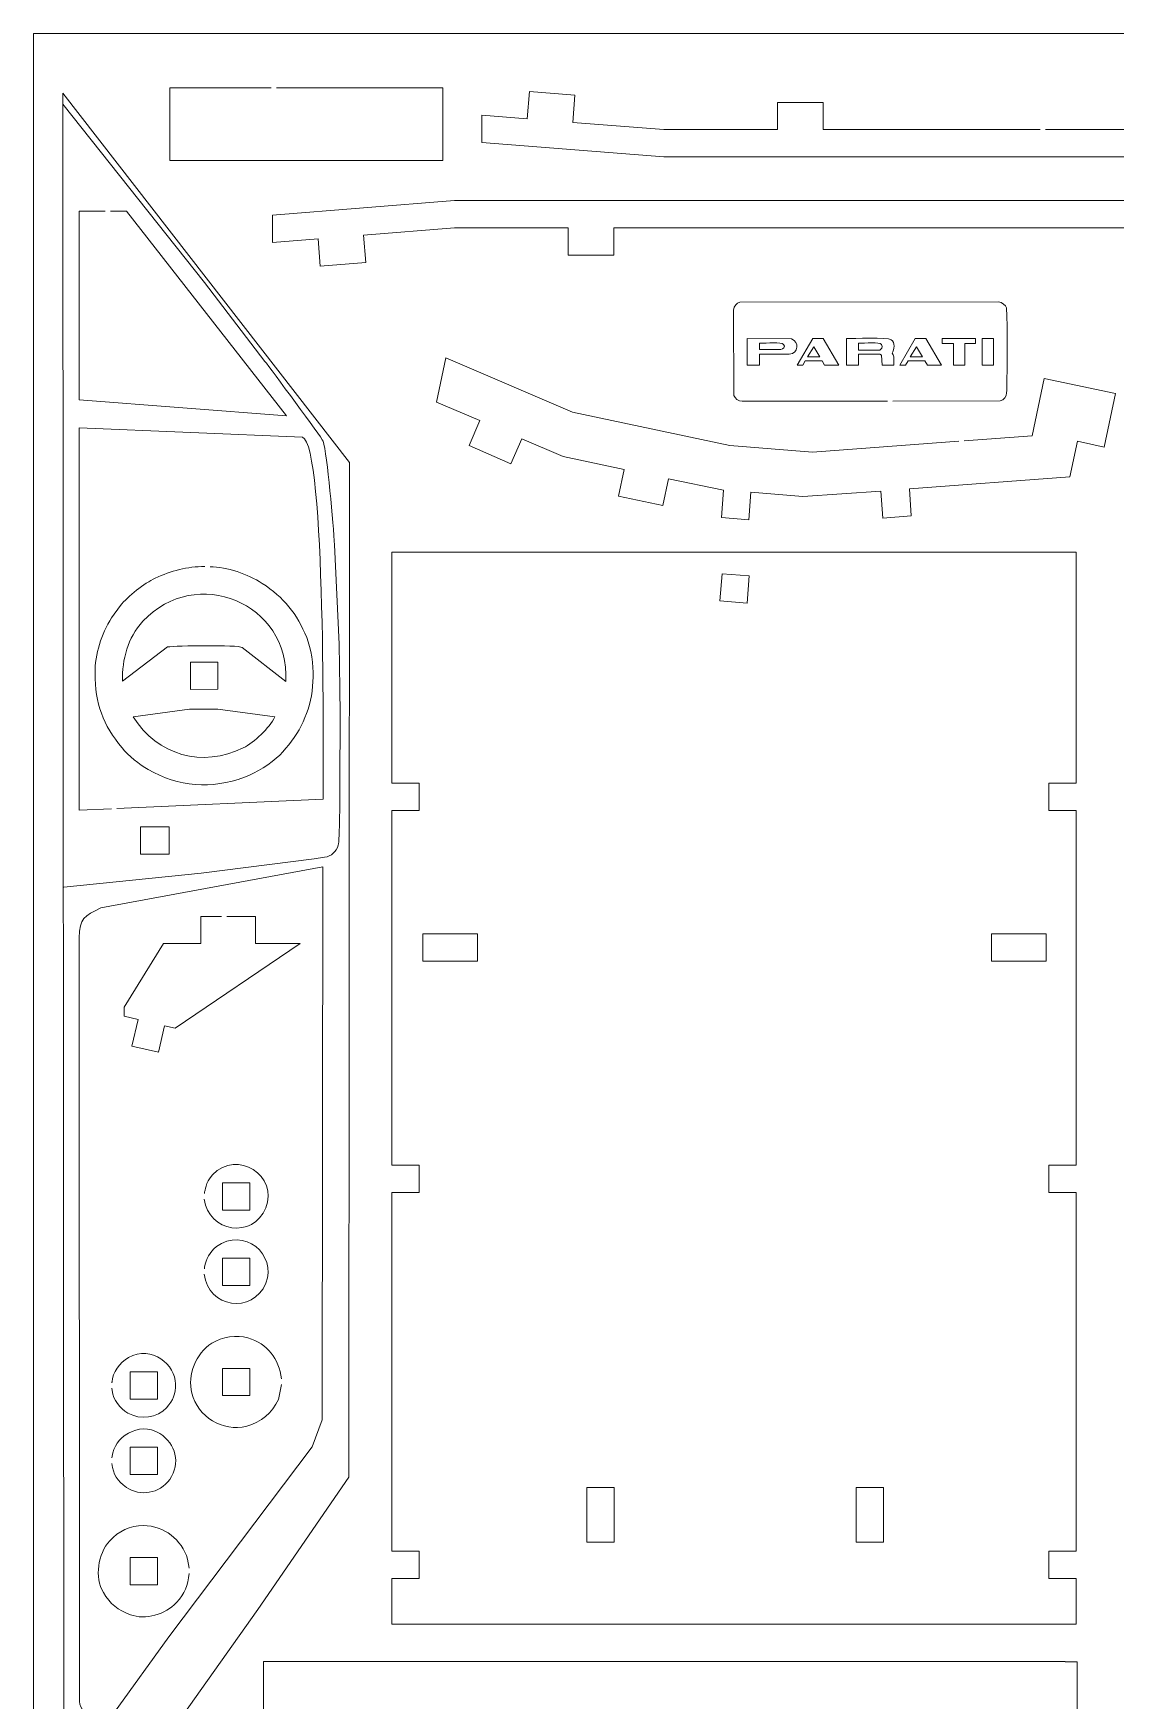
# Model space of a CAD drawing. Header units: centimetres. Extents: x -90 to 56, y -28 to 1.
# Drawn here: x -89.52 to -77.63, y -16.9 to 1.44 of the extents above; entities that cross this region are included whole.
import ezdxf

# ---------------------------------------------------------------- set-up
doc = ezdxf.new("R2010")
doc.units = ezdxf.units.CM
doc.header["$MEASUREMENT"] = 0
doc.layers.add('Camada 1', color=7, linetype='Continuous')

msp = doc.modelspace()

# ---------------------------------------------------------------- linework, layer by layer
at = {"layer": 'Camada 1', "color": 1, "lineweight": 0}
msp.add_lwpolyline([(-89.52102, -28.26382), (-68.52102, -28.26382), (-68.52102, 1.43618), (-89.52102, 1.43618), (-89.52102, -28.26382)], close=True, dxfattribs=at)
at = {"layer": 'Camada 1', "color": 3, "lineweight": 9}
for points, knots in [([(-89.18792, -17.54419), (-89.18792, -17.54419), (-89.1873, -18.90704), (-89.1873, -18.90704), (-89.1873, -18.90704), (-89.1873, -18.90704), (-87.05481, -15.89804), (-87.05481, -15.89804), (-87.05481, -15.89804), (-87.05481, -15.89804), (-86.05475, -14.44207), (-86.05475, -14.44207), (-86.05475, -14.44207), (-86.05475, -14.44207), (-86.04593, -3.2826), (-86.04593, -3.2826), (-86.04593, -3.2826), (-86.04593, -3.2826), (-89.19611, 0.7794), (-89.19611, 0.7794), (-89.19611, 0.7794), (-89.19611, 0.7794), (-89.18795, -17.48536), (-89.18795, -17.48536)], [0, 0, 0, 0, 0.14285714, 0.14285714, 0.14285714, 0.14285714, 0.28571429, 0.28571429, 0.28571429, 0.28571429, 0.42857143, 0.42857143, 0.42857143, 0.42857143, 0.57142857, 0.57142857, 0.57142857, 0.57142857, 0.71428571, 0.71428571, 0.71428571, 0.71428571, 1, 1, 1, 1]), ([(-86.84726, 0.8362), (-86.84726, 0.8362), (-85.02093, 0.8362), (-85.02093, 0.8362), (-85.02093, 0.8362), (-85.02093, 0.8362), (-85.02093, 0.03617), (-85.02093, 0.03617), (-85.02093, 0.03617), (-85.02093, 0.03617), (-88.0211, 0.03617), (-88.0211, 0.03617), (-88.0211, 0.03617), (-88.0211, 0.03617), (-88.0211, 0.8362), (-88.0211, 0.8362), (-88.0211, 0.8362), (-88.0211, 0.8362), (-86.90609, 0.8362), (-86.90609, 0.8362)], [0, 0, 0, 0, 0.16666667, 0.16666667, 0.16666667, 0.16666667, 0.33333333, 0.33333333, 0.33333333, 0.33333333, 0.5, 0.5, 0.5, 0.5, 0.66666667, 0.66666667, 0.66666667, 0.66666667, 1, 1, 1, 1]), ([(-78.4561, 0.37736), (-78.4561, 0.37736), (-80.84184, 0.37736), (-80.84184, 0.37736), (-80.84184, 0.37736), (-80.84184, 0.37736), (-80.84184, 0.67737), (-80.84184, 0.67737), (-80.84184, 0.67737), (-80.84184, 0.67737), (-81.34188, 0.67737), (-81.34188, 0.67737), (-81.34188, 0.67737), (-81.34188, 0.67737), (-81.34188, 0.37736), (-81.34188, 0.37736), (-81.34188, 0.37736), (-81.34188, 0.37736), (-82.59195, 0.37736), (-82.59195, 0.37736), (-82.59195, 0.37736), (-82.59195, 0.37736), (-83.59201, 0.45677), (-83.59201, 0.45677), (-83.59201, 0.45677), (-83.59201, 0.45677), (-83.56848, 0.75679), (-83.56848, 0.75679), (-83.56848, 0.75679), (-83.56848, 0.75679), (-84.0685, 0.79503), (-84.0685, 0.79503), (-84.0685, 0.79503), (-84.0685, 0.79503), (-84.09203, 0.49501), (-84.09203, 0.49501), (-84.09203, 0.49501), (-84.09203, 0.49501), (-84.59207, 0.53619), (-84.59207, 0.53619), (-84.59207, 0.53619), (-84.59207, 0.53619), (-84.59207, 0.23617), (-84.59207, 0.23617), (-84.59207, 0.23617), (-84.59207, 0.23617), (-82.59195, 0.07734), (-82.59195, 0.07734), (-82.59195, 0.07734), (-82.59195, 0.07734), (-70.85009, 0.07734), (-70.85009, 0.07734), (-70.85009, 0.07734), (-70.85009, 0.07734), (-68.84997, 0.2097), (-68.84997, 0.2097), (-68.84997, 0.2097), (-68.84997, 0.2097), (-68.84997, 0.50972), (-68.84997, 0.50972), (-68.84997, 0.50972), (-68.84997, 0.50972), (-69.48236, 0.46854), (-69.48236, 0.46854), (-69.48236, 0.46854), (-69.48236, 0.46854), (-69.50295, 0.76856), (-69.50295, 0.76856), (-69.50295, 0.76856), (-69.50295, 0.76856), (-70.00004, 0.73326), (-70.00004, 0.73326), (-70.00004, 0.73326), (-70.00004, 0.73326), (-69.98239, 0.43324), (-69.98239, 0.43324), (-69.98239, 0.43324), (-69.98239, 0.43324), (-70.85009, 0.37736), (-70.85009, 0.37736), (-70.85009, 0.37736), (-70.85009, 0.37736), (-72.09134, 0.37736), (-72.09134, 0.37736), (-72.09134, 0.37736), (-72.09134, 0.37736), (-72.09134, 0.67737), (-72.09134, 0.67737), (-72.09134, 0.67737), (-72.09134, 0.67737), (-72.59137, 0.67737), (-72.59137, 0.67737), (-72.59137, 0.67737), (-72.59137, 0.67737), (-72.59137, 0.37736), (-72.59137, 0.37736), (-72.59137, 0.37736), (-72.59137, 0.37736), (-78.39727, 0.37736), (-78.39727, 0.37736)], [0, 0, 0, 0, 0.03846154, 0.03846154, 0.03846154, 0.03846154, 0.07692308, 0.07692308, 0.07692308, 0.07692308, 0.11538462, 0.11538462, 0.11538462, 0.11538462, 0.15384615, 0.15384615, 0.15384615, 0.15384615, 0.19230769, 0.19230769, 0.19230769, 0.19230769, 0.23076923, 0.23076923, 0.23076923, 0.23076923, 0.26923077, 0.26923077, 0.26923077, 0.26923077, 0.30769231, 0.30769231, 0.30769231, 0.30769231, 0.34615385, 0.34615385, 0.34615385, 0.34615385, 0.38461538, 0.38461538, 0.38461538, 0.38461538, 0.42307692, 0.42307692, 0.42307692, 0.42307692, 0.46153846, 0.46153846, 0.46153846, 0.46153846, 0.5, 0.5, 0.5, 0.5, 0.53846154, 0.53846154, 0.53846154, 0.53846154, 0.57692308, 0.57692308, 0.57692308, 0.57692308, 0.61538462, 0.61538462, 0.61538462, 0.61538462, 0.65384615, 0.65384615, 0.65384615, 0.65384615, 0.69230769, 0.69230769, 0.69230769, 0.69230769, 0.73076923, 0.73076923, 0.73076923, 0.73076923, 0.76923077, 0.76923077, 0.76923077, 0.76923077, 0.80769231, 0.80769231, 0.80769231, 0.80769231, 0.84615385, 0.84615385, 0.84615385, 0.84615385, 0.88461538, 0.88461538, 0.88461538, 0.88461538, 0.92307692, 0.92307692, 0.92307692, 0.92307692, 1, 1, 1, 1]), ([(-88.67474, -0.51773), (-88.67474, -0.51773), (-88.49607, -0.51773), (-88.49607, -0.51773), (-88.49607, -0.51773), (-88.49607, -0.51773), (-86.7401, -2.77081), (-86.7401, -2.77081), (-86.7401, -2.77081), (-86.7401, -2.77081), (-89.01669, -2.59431), (-89.01669, -2.59431), (-89.01669, -2.59431), (-89.01669, -2.59431), (-89.01669, -0.51773), (-89.01669, -0.51773), (-89.01669, -0.51773), (-89.01669, -0.51773), (-88.73357, -0.51773), (-88.73357, -0.51773)], [0, 0, 0, 0, 0.16666667, 0.16666667, 0.16666667, 0.16666667, 0.33333333, 0.33333333, 0.33333333, 0.33333333, 0.5, 0.5, 0.5, 0.5, 0.66666667, 0.66666667, 0.66666667, 0.66666667, 1, 1, 1, 1]), ([(-76.71672, -0.70352), (-76.71672, -0.70352), (-83.14184, -0.70352), (-83.14184, -0.70352), (-83.14184, -0.70352), (-83.14184, -0.70352), (-83.14184, -1.00354), (-83.14184, -1.00354), (-83.14184, -1.00354), (-83.14184, -1.00354), (-83.64187, -1.00354), (-83.64187, -1.00354), (-83.64187, -1.00354), (-83.64187, -1.00354), (-83.64187, -0.70352), (-83.64187, -0.70352), (-83.64187, -0.70352), (-83.64187, -0.70352), (-84.89194, -0.70352), (-84.89194, -0.70352), (-84.89194, -0.70352), (-84.89194, -0.70352), (-85.892, -0.78294), (-85.892, -0.78294), (-85.892, -0.78294), (-85.892, -0.78294), (-85.86847, -1.08295), (-85.86847, -1.08295), (-85.86847, -1.08295), (-85.86847, -1.08295), (-86.3685, -1.12413), (-86.3685, -1.12413), (-86.3685, -1.12413), (-86.3685, -1.12413), (-86.39203, -0.82411), (-86.39203, -0.82411), (-86.39203, -0.82411), (-86.39203, -0.82411), (-86.89206, -0.86235), (-86.89206, -0.86235), (-86.89206, -0.86235), (-86.89206, -0.86235), (-86.89206, -0.56233), (-86.89206, -0.56233), (-86.89206, -0.56233), (-86.89206, -0.56233), (-84.89194, -0.4035), (-84.89194, -0.4035), (-84.89194, -0.4035), (-84.89194, -0.4035), (-73.15008, -0.4035), (-73.15008, -0.4035), (-73.15008, -0.4035), (-73.15008, -0.4035), (-71.14997, -0.5388), (-71.14997, -0.5388), (-71.14997, -0.5388), (-71.14997, -0.5388), (-71.14997, -0.83882), (-71.14997, -0.83882), (-71.14997, -0.83882), (-71.14997, -0.83882), (-71.78236, -0.7947), (-71.78236, -0.7947), (-71.78236, -0.7947), (-71.78236, -0.7947), (-71.80295, -1.09472), (-71.80295, -1.09472), (-71.80295, -1.09472), (-71.80295, -1.09472), (-72.30004, -1.06236), (-72.30004, -1.06236), (-72.30004, -1.06236), (-72.30004, -1.06236), (-72.28239, -0.76234), (-72.28239, -0.76234), (-72.28239, -0.76234), (-72.28239, -0.76234), (-73.15008, -0.70352), (-73.15008, -0.70352), (-73.15008, -0.70352), (-73.15008, -0.70352), (-74.39133, -0.70352), (-74.39133, -0.70352), (-74.39133, -0.70352), (-74.39133, -0.70352), (-74.39133, -1.00354), (-74.39133, -1.00354), (-74.39133, -1.00354), (-74.39133, -1.00354), (-74.89136, -1.00354), (-74.89136, -1.00354), (-74.89136, -1.00354), (-74.89136, -1.00354), (-74.89136, -0.70352), (-74.89136, -0.70352), (-74.89136, -0.70352), (-74.89136, -0.70352), (-76.65789, -0.70352), (-76.65789, -0.70352)], [0, 0, 0, 0, 0.03846154, 0.03846154, 0.03846154, 0.03846154, 0.07692308, 0.07692308, 0.07692308, 0.07692308, 0.11538462, 0.11538462, 0.11538462, 0.11538462, 0.15384615, 0.15384615, 0.15384615, 0.15384615, 0.19230769, 0.19230769, 0.19230769, 0.19230769, 0.23076923, 0.23076923, 0.23076923, 0.23076923, 0.26923077, 0.26923077, 0.26923077, 0.26923077, 0.30769231, 0.30769231, 0.30769231, 0.30769231, 0.34615385, 0.34615385, 0.34615385, 0.34615385, 0.38461538, 0.38461538, 0.38461538, 0.38461538, 0.42307692, 0.42307692, 0.42307692, 0.42307692, 0.46153846, 0.46153846, 0.46153846, 0.46153846, 0.5, 0.5, 0.5, 0.5, 0.53846154, 0.53846154, 0.53846154, 0.53846154, 0.57692308, 0.57692308, 0.57692308, 0.57692308, 0.61538462, 0.61538462, 0.61538462, 0.61538462, 0.65384615, 0.65384615, 0.65384615, 0.65384615, 0.69230769, 0.69230769, 0.69230769, 0.69230769, 0.73076923, 0.73076923, 0.73076923, 0.73076923, 0.76923077, 0.76923077, 0.76923077, 0.76923077, 0.80769231, 0.80769231, 0.80769231, 0.80769231, 0.84615385, 0.84615385, 0.84615385, 0.84615385, 0.88461538, 0.88461538, 0.88461538, 0.88461538, 0.92307692, 0.92307692, 0.92307692, 0.92307692, 1, 1, 1, 1]), ([(-80.07313, -2.60771), (-80.07313, -2.60771), (-78.8945, -2.60649), (-78.8945, -2.60649), (-78.8945, -2.60649), (-78.84738, -2.59792), (-78.82921, -2.55766), (-78.82391, -2.51531), (-78.82391, -2.51531), (-78.81846, -2.43062), (-78.8126, -1.68277), (-78.82686, -1.5829), (-78.82686, -1.5829), (-78.83458, -1.55379), (-78.87022, -1.52114), (-78.91216, -1.51819), (-78.91216, -1.51819), (-78.91216, -1.51819), (-81.75644, -1.52113), (-81.75644, -1.52113), (-81.75644, -1.52113), (-81.78987, -1.52802), (-81.82137, -1.56175), (-81.82409, -1.60643), (-81.82409, -1.60643), (-81.82409, -1.60643), (-81.82114, -2.54472), (-81.82114, -2.54472), (-81.82114, -2.54472), (-81.81244, -2.58136), (-81.76994, -2.60696), (-81.72997, -2.60944), (-81.72997, -2.60944), (-81.72997, -2.60944), (-80.13195, -2.60777), (-80.13195, -2.60777)], [0, 0, 0, 0, 0.1, 0.1, 0.1, 0.1, 0.2, 0.2, 0.2, 0.2, 0.3, 0.3, 0.3, 0.3, 0.4, 0.4, 0.4, 0.4, 0.5, 0.5, 0.5, 0.5, 0.6, 0.6, 0.6, 0.6, 0.7, 0.7, 0.7, 0.7, 0.8, 0.8, 0.8, 0.8, 1, 1, 1, 1]), ([(-79.28863, -3.04468), (-79.28863, -3.04468), (-78.54445, -2.98962), (-78.54445, -2.98962), (-78.54445, -2.98962), (-78.54445, -2.98962), (-78.41052, -2.35953), (-78.41052, -2.35953), (-78.41052, -2.35953), (-78.41052, -2.35953), (-77.62796, -2.52587), (-77.62796, -2.52587), (-77.62796, -2.52587), (-77.62796, -2.52587), (-77.75271, -3.1128), (-77.75271, -3.1128), (-77.75271, -3.1128), (-77.75271, -3.1128), (-78.04618, -3.05042), (-78.04618, -3.05042), (-78.04618, -3.05042), (-78.04618, -3.05042), (-78.12935, -3.4417), (-78.12935, -3.4417), (-78.12935, -3.4417), (-78.12935, -3.4417), (-79.89215, -3.57219), (-79.89215, -3.57219), (-79.89215, -3.57219), (-79.89215, -3.57219), (-79.87153, -3.87127), (-79.87153, -3.87127), (-79.87153, -3.87127), (-79.87153, -3.87127), (-80.18621, -3.89458), (-80.18621, -3.89458), (-80.18621, -3.89458), (-80.18621, -3.89458), (-80.20745, -3.59839), (-80.20745, -3.59839), (-80.20745, -3.59839), (-80.20745, -3.59839), (-81.06195, -3.65732), (-81.06195, -3.65732), (-81.06195, -3.65732), (-81.06195, -3.65732), (-81.63539, -3.6106), (-81.63539, -3.6106), (-81.63539, -3.6106), (-81.63539, -3.6106), (-81.65749, -3.91264), (-81.65749, -3.91264), (-81.65749, -3.91264), (-81.65749, -3.91264), (-81.95603, -3.88827), (-81.95603, -3.88827), (-81.95603, -3.88827), (-81.95603, -3.88827), (-81.93454, -3.58913), (-81.93454, -3.58913), (-81.93454, -3.58913), (-81.93454, -3.58913), (-82.53934, -3.46358), (-82.53934, -3.46358), (-82.53934, -3.46358), (-82.53934, -3.46358), (-82.60171, -3.75704), (-82.60171, -3.75704), (-82.60171, -3.75704), (-82.60171, -3.75704), (-83.09081, -3.65308), (-83.09081, -3.65308), (-83.09081, -3.65308), (-83.09081, -3.65308), (-83.02844, -3.35962), (-83.02844, -3.35962), (-83.02844, -3.35962), (-83.02844, -3.35962), (-83.69879, -3.21713), (-83.69879, -3.21713), (-83.69879, -3.21713), (-83.69879, -3.21713), (-84.15333, -3.02128), (-84.15333, -3.02128), (-84.15333, -3.02128), (-84.15333, -3.02128), (-84.2749, -3.29615), (-84.2749, -3.29615), (-84.2749, -3.29615), (-84.2749, -3.29615), (-84.7317, -3.0968), (-84.7317, -3.0968), (-84.7317, -3.0968), (-84.7317, -3.0968), (-84.61301, -2.82133), (-84.61301, -2.82133), (-84.61301, -2.82133), (-84.61301, -2.82133), (-85.09056, -2.62059), (-85.09056, -2.62059), (-85.09056, -2.62059), (-85.09056, -2.62059), (-84.9866, -2.13149), (-84.9866, -2.13149), (-84.9866, -2.13149), (-84.9866, -2.13149), (-83.59483, -2.72803), (-83.59483, -2.72803), (-83.59483, -2.72803), (-83.59483, -2.72803), (-81.86571, -3.09557), (-81.86571, -3.09557), (-81.86571, -3.09557), (-81.86571, -3.09557), (-80.95799, -3.16822), (-80.95799, -3.16822), (-80.95799, -3.16822), (-80.95799, -3.16822), (-79.34973, -3.04921), (-79.34973, -3.04921)], [0, 0, 0, 0, 0.03225806, 0.03225806, 0.03225806, 0.03225806, 0.06451613, 0.06451613, 0.06451613, 0.06451613, 0.09677419, 0.09677419, 0.09677419, 0.09677419, 0.12903226, 0.12903226, 0.12903226, 0.12903226, 0.16129032, 0.16129032, 0.16129032, 0.16129032, 0.19354839, 0.19354839, 0.19354839, 0.19354839, 0.22580645, 0.22580645, 0.22580645, 0.22580645, 0.25806452, 0.25806452, 0.25806452, 0.25806452, 0.29032258, 0.29032258, 0.29032258, 0.29032258, 0.32258065, 0.32258065, 0.32258065, 0.32258065, 0.35483871, 0.35483871, 0.35483871, 0.35483871, 0.38709677, 0.38709677, 0.38709677, 0.38709677, 0.41935484, 0.41935484, 0.41935484, 0.41935484, 0.4516129, 0.4516129, 0.4516129, 0.4516129, 0.48387097, 0.48387097, 0.48387097, 0.48387097, 0.51612903, 0.51612903, 0.51612903, 0.51612903, 0.5483871, 0.5483871, 0.5483871, 0.5483871, 0.58064516, 0.58064516, 0.58064516, 0.58064516, 0.61290323, 0.61290323, 0.61290323, 0.61290323, 0.64516129, 0.64516129, 0.64516129, 0.64516129, 0.67741935, 0.67741935, 0.67741935, 0.67741935, 0.70967742, 0.70967742, 0.70967742, 0.70967742, 0.74193548, 0.74193548, 0.74193548, 0.74193548, 0.77419355, 0.77419355, 0.77419355, 0.77419355, 0.80645161, 0.80645161, 0.80645161, 0.80645161, 0.83870968, 0.83870968, 0.83870968, 0.83870968, 0.87096774, 0.87096774, 0.87096774, 0.87096774, 0.90322581, 0.90322581, 0.90322581, 0.90322581, 0.93548387, 0.93548387, 0.93548387, 0.93548387, 1, 1, 1, 1]), ([(-88.66155, -7.09038), (-88.66155, -7.09038), (-89.01669, -7.10635), (-89.01669, -7.10635), (-89.01669, -7.10635), (-89.01669, -7.10635), (-89.01669, -2.90022), (-89.01669, -2.90022), (-89.01669, -2.90022), (-89.01669, -2.90022), (-86.56361, -3.00317), (-86.56361, -3.00317), (-86.56361, -3.00317), (-86.30495, -3.09271), (-86.33508, -6.55165), (-86.33712, -6.98576), (-86.33712, -6.98576), (-86.33712, -6.98576), (-88.60272, -7.08773), (-88.60272, -7.08773)], [0, 0, 0, 0, 0.16666667, 0.16666667, 0.16666667, 0.16666667, 0.33333333, 0.33333333, 0.33333333, 0.33333333, 0.5, 0.5, 0.5, 0.5, 0.66666667, 0.66666667, 0.66666667, 0.66666667, 1, 1, 1, 1]), ([(-85.28152, -15.25676), (-85.28152, -15.25676), (-85.28152, -15.55678), (-85.28152, -15.55678), (-85.28152, -15.55678), (-85.28152, -15.55678), (-85.58153, -15.55678), (-85.58153, -15.55678), (-85.58153, -15.55678), (-85.58153, -15.55678), (-85.58153, -16.05975), (-85.58153, -16.05975), (-85.58153, -16.05975), (-85.58153, -16.05975), (-78.06052, -16.05681), (-78.06052, -16.05681), (-78.06052, -16.05681), (-78.06052, -16.05681), (-78.06052, -15.55678), (-78.06052, -15.55678), (-78.06052, -15.55678), (-78.06052, -15.55678), (-78.36054, -15.55678), (-78.36054, -15.55678), (-78.36054, -15.55678), (-78.36054, -15.55678), (-78.36054, -15.25676), (-78.36054, -15.25676), (-78.36054, -15.25676), (-78.36054, -15.25676), (-78.06052, -15.25676), (-78.06052, -15.25676), (-78.06052, -15.25676), (-78.06052, -15.25676), (-78.06052, -11.30948), (-78.06052, -11.30948), (-78.06052, -11.30948), (-78.06052, -11.30948), (-78.36054, -11.30948), (-78.36054, -11.30948), (-78.36054, -11.30948), (-78.36054, -11.30948), (-78.36054, -11.00946), (-78.36054, -11.00946), (-78.36054, -11.00946), (-78.36054, -11.00946), (-78.06052, -11.00946), (-78.06052, -11.00946), (-78.06052, -11.00946), (-78.06052, -11.00946), (-78.06052, -7.10923), (-78.06052, -7.10923), (-78.06052, -7.10923), (-78.06052, -7.10923), (-78.36054, -7.10923), (-78.36054, -7.10923), (-78.36054, -7.10923), (-78.36054, -7.10923), (-78.36054, -6.80922), (-78.36054, -6.80922), (-78.36054, -6.80922), (-78.36054, -6.80922), (-78.06052, -6.80922), (-78.06052, -6.80922), (-78.06052, -6.80922), (-78.06052, -6.80922), (-78.06052, -4.26789), (-78.06052, -4.26789), (-78.06052, -4.26789), (-78.06052, -4.26789), (-85.58153, -4.26789), (-85.58153, -4.26789), (-85.58153, -4.26789), (-85.58153, -4.26789), (-85.58153, -6.80922), (-85.58153, -6.80922), (-85.58153, -6.80922), (-85.58153, -6.80922), (-85.28152, -6.80922), (-85.28152, -6.80922), (-85.28152, -6.80922), (-85.28152, -6.80922), (-85.28152, -7.10923), (-85.28152, -7.10923), (-85.28152, -7.10923), (-85.28152, -7.10923), (-85.58153, -7.10923), (-85.58153, -7.10923), (-85.58153, -7.10923), (-85.58153, -7.10923), (-85.58153, -11.00946), (-85.58153, -11.00946), (-85.58153, -11.00946), (-85.58153, -11.00946), (-85.28152, -11.00946), (-85.28152, -11.00946), (-85.28152, -11.00946), (-85.28152, -11.00946), (-85.28152, -11.30948), (-85.28152, -11.30948), (-85.28152, -11.30948), (-85.28152, -11.30948), (-85.58153, -11.30948), (-85.58153, -11.30948), (-85.58153, -11.30948), (-85.58153, -11.30948), (-85.58153, -15.25676), (-85.58153, -15.25676), (-85.58153, -15.25676), (-85.58153, -15.25676), (-85.28152, -15.25676), (-85.28152, -15.25676)], [0, 0, 0, 0, 0.03448276, 0.03448276, 0.03448276, 0.03448276, 0.06896552, 0.06896552, 0.06896552, 0.06896552, 0.10344828, 0.10344828, 0.10344828, 0.10344828, 0.13793103, 0.13793103, 0.13793103, 0.13793103, 0.17241379, 0.17241379, 0.17241379, 0.17241379, 0.20689655, 0.20689655, 0.20689655, 0.20689655, 0.24137931, 0.24137931, 0.24137931, 0.24137931, 0.27586207, 0.27586207, 0.27586207, 0.27586207, 0.31034483, 0.31034483, 0.31034483, 0.31034483, 0.34482759, 0.34482759, 0.34482759, 0.34482759, 0.37931034, 0.37931034, 0.37931034, 0.37931034, 0.4137931, 0.4137931, 0.4137931, 0.4137931, 0.44827586, 0.44827586, 0.44827586, 0.44827586, 0.48275862, 0.48275862, 0.48275862, 0.48275862, 0.51724138, 0.51724138, 0.51724138, 0.51724138, 0.55172414, 0.55172414, 0.55172414, 0.55172414, 0.5862069, 0.5862069, 0.5862069, 0.5862069, 0.62068966, 0.62068966, 0.62068966, 0.62068966, 0.65517241, 0.65517241, 0.65517241, 0.65517241, 0.68965517, 0.68965517, 0.68965517, 0.68965517, 0.72413793, 0.72413793, 0.72413793, 0.72413793, 0.75862069, 0.75862069, 0.75862069, 0.75862069, 0.79310345, 0.79310345, 0.79310345, 0.79310345, 0.82758621, 0.82758621, 0.82758621, 0.82758621, 0.86206897, 0.86206897, 0.86206897, 0.86206897, 0.89655172, 0.89655172, 0.89655172, 0.89655172, 0.93103448, 0.93103448, 0.93103448, 0.93103448, 1, 1, 1, 1]), ([(-88.77844, -8.17994), (-88.77844, -8.17994), (-86.34007, -7.72992), (-86.34007, -7.72992), (-86.34007, -7.72992), (-86.34007, -7.72992), (-86.34596, -13.80968), (-86.34596, -13.80968), (-86.34596, -13.80968), (-86.34596, -13.80968), (-86.45773, -14.1097), (-86.45773, -14.1097), (-86.45773, -14.1097), (-86.45773, -14.1097), (-88.03134, -16.19806), (-88.03134, -16.19806), (-88.03134, -16.19806), (-88.03134, -16.19806), (-88.62844, -17.02752), (-88.62844, -17.02752), (-88.62844, -17.02752), (-88.74002, -17.13871), (-89.00412, -17.08023), (-89.01375, -16.90692), (-89.01375, -16.90692), (-89.01375, -16.90692), (-89.01669, -8.51232), (-89.01669, -8.51232), (-89.01669, -8.51232), (-89.01674, -8.28585), (-88.95814, -8.27508), (-88.77844, -8.17994)], [0, 0, 0, 0, 0.11111111, 0.11111111, 0.11111111, 0.11111111, 0.22222222, 0.22222222, 0.22222222, 0.22222222, 0.33333333, 0.33333333, 0.33333333, 0.33333333, 0.44444444, 0.44444444, 0.44444444, 0.44444444, 0.55555556, 0.55555556, 0.55555556, 0.55555556, 0.66666667, 0.66666667, 0.66666667, 0.66666667, 0.77777778, 0.77777778, 0.77777778, 0.77777778, 1, 1, 1, 1]), ([(-78.05018, -24.77279), (-78.05018, -24.77279), (-78.05018, -16.4723), (-78.05018, -16.4723), (-78.05018, -16.4723), (-78.05018, -16.4723), (-78.1796, -16.4723), (-78.1796, -16.4723), (-78.1796, -16.4723), (-78.1796, -16.4723), (-78.1796, -16.46936), (-78.1796, -16.46936), (-78.1796, -16.46936), (-78.1796, -16.46936), (-86.99186, -16.46936), (-86.99186, -16.46936), (-86.99186, -16.46936), (-86.99186, -16.46936), (-86.99186, -24.77279), (-86.99186, -24.77279), (-86.99186, -24.77279), (-86.99186, -24.77279), (-86.48891, -24.77279), (-86.48891, -24.77279), (-86.48891, -24.77279), (-86.48891, -24.77279), (-86.48891, -25.0728), (-86.48891, -25.0728), (-86.48891, -25.0728), (-86.48891, -25.0728), (-86.99186, -25.0728), (-86.99186, -25.0728), (-86.99186, -25.0728), (-86.99186, -25.0728), (-86.99186, -28.05827), (-86.99186, -28.05827), (-86.99186, -28.05827), (-86.99186, -28.05827), (-78.05018, -28.05827), (-78.05018, -28.05827), (-78.05018, -28.05827), (-78.05018, -28.05827), (-78.05018, -25.0728), (-78.05018, -25.0728), (-78.05018, -25.0728), (-78.05018, -25.0728), (-78.55315, -25.0728), (-78.55315, -25.0728), (-78.55315, -25.0728), (-78.55315, -25.0728), (-78.55315, -24.77279), (-78.55315, -24.77279), (-78.55315, -24.77279), (-78.55315, -24.77279), (-78.05018, -24.77279), (-78.05018, -24.77279)], [0, 0, 0, 0, 0.06666667, 0.06666667, 0.06666667, 0.06666667, 0.13333333, 0.13333333, 0.13333333, 0.13333333, 0.2, 0.2, 0.2, 0.2, 0.26666667, 0.26666667, 0.26666667, 0.26666667, 0.33333333, 0.33333333, 0.33333333, 0.33333333, 0.4, 0.4, 0.4, 0.4, 0.46666667, 0.46666667, 0.46666667, 0.46666667, 0.53333333, 0.53333333, 0.53333333, 0.53333333, 0.6, 0.6, 0.6, 0.6, 0.66666667, 0.66666667, 0.66666667, 0.66666667, 0.73333333, 0.73333333, 0.73333333, 0.73333333, 0.8, 0.8, 0.8, 0.8, 0.86666667, 0.86666667, 0.86666667, 0.86666667, 1, 1, 1, 1])]:
    msp.add_open_spline(points, degree=3, knots=knots, dxfattribs=at)
at = {"layer": 'Camada 1', "color": 1, "lineweight": 9}
for points, knots in [([(-89.19611, 0.65586), (-89.19611, 0.65586), (-87.64014, -1.30307), (-87.64014, -1.30307), (-87.64014, -1.30307), (-87.64014, -1.30307), (-86.97541, -2.17077), (-86.97541, -2.17077), (-86.97541, -2.17077), (-86.91934, -2.24613), (-86.34933, -3.0107), (-86.33712, -3.0473), (-86.33712, -3.0473), (-86.28941, -3.19021), (-86.22361, -3.98028), (-86.21064, -4.18854), (-86.21064, -4.18854), (-86.21064, -4.18854), (-86.16064, -5.27977), (-86.16064, -5.27977), (-86.16064, -5.27977), (-86.16064, -5.27977), (-86.15183, -5.7651), (-86.15183, -5.7651), (-86.15183, -5.7651), (-86.15183, -5.7651), (-86.14887, -6.05629), (-86.14887, -6.05629), (-86.14887, -6.05629), (-86.14887, -6.05629), (-86.15183, -6.82693), (-86.15183, -6.82693), (-86.15183, -6.82693), (-86.15183, -6.91603), (-86.15482, -7.44429), (-86.16947, -7.49167), (-86.16947, -7.49167), (-86.19146, -7.56286), (-86.24589, -7.61496), (-86.31949, -7.62403), (-86.31949, -7.62403), (-86.31949, -7.62403), (-86.4342, -7.64168), (-86.4342, -7.64168), (-86.4342, -7.64168), (-86.4342, -7.64168), (-87.67545, -7.79757), (-87.67545, -7.79757), (-87.67545, -7.79757), (-87.67545, -7.79757), (-89.1873, -7.95346), (-89.1873, -7.95346)], [0, 0, 0, 0, 0.07142857, 0.07142857, 0.07142857, 0.07142857, 0.14285714, 0.14285714, 0.14285714, 0.14285714, 0.21428571, 0.21428571, 0.21428571, 0.21428571, 0.28571429, 0.28571429, 0.28571429, 0.28571429, 0.35714286, 0.35714286, 0.35714286, 0.35714286, 0.42857143, 0.42857143, 0.42857143, 0.42857143, 0.5, 0.5, 0.5, 0.5, 0.57142857, 0.57142857, 0.57142857, 0.57142857, 0.64285714, 0.64285714, 0.64285714, 0.64285714, 0.71428571, 0.71428571, 0.71428571, 0.71428571, 0.78571429, 0.78571429, 0.78571429, 0.78571429, 0.85714286, 0.85714286, 0.85714286, 0.85714286, 1, 1, 1, 1]), ([(-81.53833, -2.21122), (-81.53833, -2.21122), (-81.67556, -2.21122), (-81.67556, -2.21122), (-81.67556, -2.21122), (-81.67556, -2.21122), (-81.67556, -1.9196), (-81.67556, -1.9196), (-81.67556, -1.9196), (-81.67556, -1.9196), (-81.18666, -1.92389), (-81.18666, -1.92389), (-81.18666, -1.92389), (-81.10101, -1.95544), (-81.11072, -2.08272), (-81.21239, -2.09114), (-81.21239, -2.09114), (-81.21239, -2.09114), (-81.53833, -2.09114), (-81.53833, -2.09114), (-81.53833, -2.09114), (-81.53833, -2.09114), (-81.53833, -2.21122), (-81.53833, -2.21122)], [0, 0, 0, 0, 0.14285714, 0.14285714, 0.14285714, 0.14285714, 0.28571429, 0.28571429, 0.28571429, 0.28571429, 0.42857143, 0.42857143, 0.42857143, 0.42857143, 0.57142857, 0.57142857, 0.57142857, 0.57142857, 0.71428571, 0.71428571, 0.71428571, 0.71428571, 1, 1, 1, 1]), ([(-81.30675, -2.03968), (-81.30675, -2.03968), (-81.53833, -2.03968), (-81.53833, -2.03968), (-81.53833, -2.03968), (-81.53833, -2.03968), (-81.53833, -1.97107), (-81.53833, -1.97107), (-81.53833, -1.97107), (-81.45283, -1.97107), (-81.30395, -1.95665), (-81.27672, -1.98393), (-81.27672, -1.98393), (-81.25267, -2.00799), (-81.276, -2.03968), (-81.30675, -2.03968)], [0, 0, 0, 0, 0.2, 0.2, 0.2, 0.2, 0.4, 0.4, 0.4, 0.4, 0.6, 0.6, 0.6, 0.6, 1, 1, 1, 1]), ([(-80.9551, -1.9196), (-80.9551, -1.9196), (-80.83929, -1.9196), (-80.83929, -1.9196), (-80.83929, -1.9196), (-80.83929, -1.9196), (-80.66775, -2.21122), (-80.66775, -2.21122), (-80.66775, -2.21122), (-80.66775, -2.21122), (-80.82644, -2.21122), (-80.82644, -2.21122), (-80.82644, -2.21122), (-80.82644, -2.21122), (-80.85217, -2.16404), (-80.85217, -2.16404), (-80.85217, -2.16404), (-80.85217, -2.16404), (-81.03656, -2.16404), (-81.03656, -2.16404), (-81.03656, -2.16404), (-81.03656, -2.16404), (-81.0623, -2.21122), (-81.0623, -2.21122), (-81.0623, -2.21122), (-81.0623, -2.21122), (-81.12663, -2.21122), (-81.12663, -2.21122), (-81.12663, -2.21122), (-81.12663, -2.21122), (-80.9551, -1.9196), (-80.9551, -1.9196)], [0, 0, 0, 0, 0.11111111, 0.11111111, 0.11111111, 0.11111111, 0.22222222, 0.22222222, 0.22222222, 0.22222222, 0.33333333, 0.33333333, 0.33333333, 0.33333333, 0.44444444, 0.44444444, 0.44444444, 0.44444444, 0.55555556, 0.55555556, 0.55555556, 0.55555556, 0.66666667, 0.66666667, 0.66666667, 0.66666667, 0.77777778, 0.77777778, 0.77777778, 0.77777778, 1, 1, 1, 1]), ([(-80.94221, -2.00965), (-80.94221, -2.00965), (-81.01083, -2.12116), (-81.01083, -2.12116), (-81.01083, -2.12116), (-81.01083, -2.12116), (-80.87789, -2.12116), (-80.87789, -2.12116), (-80.87789, -2.12116), (-80.87789, -2.12116), (-80.94221, -2.00965), (-80.94221, -2.00965)], [0, 0, 0, 0, 0.25, 0.25, 0.25, 0.25, 0.5, 0.5, 0.5, 0.5, 1, 1, 1, 1]), ([(-80.45334, -2.21122), (-80.45334, -2.21122), (-80.58199, -2.21122), (-80.58199, -2.21122), (-80.58199, -2.21122), (-80.58199, -2.21122), (-80.58199, -1.9196), (-80.58199, -1.9196), (-80.58199, -1.9196), (-80.51112, -1.9196), (-80.13203, -1.90679), (-80.09309, -1.93246), (-80.09309, -1.93246), (-80.04594, -1.96357), (-80.05915, -2.04035), (-80.08024, -2.08256), (-80.08024, -2.08256), (-80.05484, -2.13335), (-80.06308, -2.12366), (-80.06308, -2.21122), (-80.06308, -2.21122), (-80.06308, -2.21122), (-80.19173, -2.21122), (-80.19173, -2.21122), (-80.19173, -2.21122), (-80.19173, -2.21122), (-80.20031, -2.104), (-80.20031, -2.104), (-80.20031, -2.104), (-80.20031, -2.104), (-80.21748, -2.09114), (-80.21748, -2.09114), (-80.21748, -2.09114), (-80.21748, -2.09114), (-80.45334, -2.09114), (-80.45334, -2.09114), (-80.45334, -2.09114), (-80.45334, -2.09114), (-80.45334, -2.21122), (-80.45334, -2.21122)], [0, 0, 0, 0, 0.09090909, 0.09090909, 0.09090909, 0.09090909, 0.18181818, 0.18181818, 0.18181818, 0.18181818, 0.27272727, 0.27272727, 0.27272727, 0.27272727, 0.36363636, 0.36363636, 0.36363636, 0.36363636, 0.45454545, 0.45454545, 0.45454545, 0.45454545, 0.54545455, 0.54545455, 0.54545455, 0.54545455, 0.63636364, 0.63636364, 0.63636364, 0.63636364, 0.72727273, 0.72727273, 0.72727273, 0.72727273, 0.81818182, 0.81818182, 0.81818182, 0.81818182, 1, 1, 1, 1]), ([(-80.21748, -2.04826), (-80.21748, -2.04826), (-80.45334, -2.04826), (-80.45334, -2.04826), (-80.45334, -2.04826), (-80.45334, -2.04826), (-80.45334, -1.97107), (-80.45334, -1.97107), (-80.45334, -1.97107), (-80.37894, -1.97107), (-80.21958, -1.95721), (-80.20031, -1.98393), (-80.20031, -1.98393), (-80.17397, -2.02043), (-80.21197, -2.04275), (-80.21748, -2.04826)], [0, 0, 0, 0, 0.2, 0.2, 0.2, 0.2, 0.4, 0.4, 0.4, 0.4, 0.6, 0.6, 0.6, 0.6, 1, 1, 1, 1]), ([(-79.82721, -1.9196), (-79.82721, -1.9196), (-79.71142, -1.9196), (-79.71142, -1.9196), (-79.71142, -1.9196), (-79.71142, -1.9196), (-79.53988, -2.21122), (-79.53988, -2.21122), (-79.53988, -2.21122), (-79.53988, -2.21122), (-79.69428, -2.21122), (-79.69428, -2.21122), (-79.69428, -2.21122), (-79.69428, -2.21122), (-79.72428, -2.16404), (-79.72428, -2.16404), (-79.72428, -2.16404), (-79.72428, -2.16404), (-79.90441, -2.16404), (-79.90441, -2.16404), (-79.90441, -2.16404), (-79.90441, -2.16404), (-79.93443, -2.21122), (-79.93443, -2.21122), (-79.93443, -2.21122), (-79.93443, -2.21122), (-79.99875, -2.21122), (-79.99875, -2.21122), (-79.99875, -2.21122), (-79.99875, -2.21122), (-79.82721, -1.9196), (-79.82721, -1.9196)], [0, 0, 0, 0, 0.11111111, 0.11111111, 0.11111111, 0.11111111, 0.22222222, 0.22222222, 0.22222222, 0.22222222, 0.33333333, 0.33333333, 0.33333333, 0.33333333, 0.44444444, 0.44444444, 0.44444444, 0.44444444, 0.55555556, 0.55555556, 0.55555556, 0.55555556, 0.66666667, 0.66666667, 0.66666667, 0.66666667, 0.77777778, 0.77777778, 0.77777778, 0.77777778, 1, 1, 1, 1]), ([(-79.81435, -2.00965), (-79.81435, -2.00965), (-79.88296, -2.12116), (-79.88296, -2.12116), (-79.88296, -2.12116), (-79.88296, -2.12116), (-79.75001, -2.12116), (-79.75001, -2.12116), (-79.75001, -2.12116), (-79.75001, -2.12116), (-79.81435, -2.00965), (-79.81435, -2.00965)], [0, 0, 0, 0, 0.25, 0.25, 0.25, 0.25, 0.5, 0.5, 0.5, 0.5, 1, 1, 1, 1]), ([(-79.53132, -1.97535), (-79.53132, -1.97535), (-79.40693, -1.97535), (-79.40693, -1.97535), (-79.40693, -1.97535), (-79.40693, -1.97535), (-79.40693, -2.21122), (-79.40693, -2.21122), (-79.40693, -2.21122), (-79.40693, -2.21122), (-79.28256, -2.21122), (-79.28256, -2.21122), (-79.28256, -2.21122), (-79.28256, -2.21122), (-79.28256, -1.97535), (-79.28256, -1.97535), (-79.28256, -1.97535), (-79.28256, -1.97535), (-79.16678, -1.97535), (-79.16678, -1.97535), (-79.16678, -1.97535), (-79.16678, -1.97535), (-79.16678, -1.9196), (-79.16678, -1.9196), (-79.16678, -1.9196), (-79.16678, -1.9196), (-79.53132, -1.9196), (-79.53132, -1.9196), (-79.53132, -1.9196), (-79.53132, -1.9196), (-79.53132, -1.97535), (-79.53132, -1.97535)], [0, 0, 0, 0, 0.11111111, 0.11111111, 0.11111111, 0.11111111, 0.22222222, 0.22222222, 0.22222222, 0.22222222, 0.33333333, 0.33333333, 0.33333333, 0.33333333, 0.44444444, 0.44444444, 0.44444444, 0.44444444, 0.55555556, 0.55555556, 0.55555556, 0.55555556, 0.66666667, 0.66666667, 0.66666667, 0.66666667, 0.77777778, 0.77777778, 0.77777778, 0.77777778, 1, 1, 1, 1]), ([(-78.96951, -1.9196), (-78.96951, -1.9196), (-79.09389, -1.9196), (-79.09389, -1.9196), (-79.09389, -1.9196), (-79.09389, -1.9196), (-79.09389, -2.21122), (-79.09389, -2.21122), (-79.09389, -2.21122), (-79.09389, -2.21122), (-78.96951, -2.21122), (-78.96951, -2.21122), (-78.96951, -2.21122), (-78.96951, -2.21122), (-78.96951, -1.9196), (-78.96951, -1.9196)], [0, 0, 0, 0, 0.2, 0.2, 0.2, 0.2, 0.4, 0.4, 0.4, 0.4, 0.6, 0.6, 0.6, 0.6, 1, 1, 1, 1])]:
    msp.add_open_spline(points, degree=3, knots=knots, dxfattribs=at)
at = {"layer": 'Camada 1', "color": 2, "lineweight": 9}
for points, knots in [([(-87.57838, -4.42973), (-87.39231, -4.42973), (-87.16604, -4.5107), (-87.00775, -4.61209), (-87.00775, -4.61209), (-86.76896, -4.76505), (-86.6219, -4.9468), (-86.51654, -5.20919), (-86.51654, -5.20919), (-86.47215, -5.31973), (-86.43849, -5.51889), (-86.44595, -5.63862), (-86.44595, -5.63862), (-86.44595, -5.63862), (-86.45773, -5.79745), (-86.45773, -5.79745), (-86.45773, -5.79745), (-86.49394, -6.06781), (-86.62175, -6.30863), (-86.81362, -6.50043), (-86.81362, -6.50043), (-86.90812, -6.5949), (-87.07527, -6.69708), (-87.20189, -6.74457), (-87.20189, -6.74457), (-87.56171, -6.87951), (-87.92838, -6.84914), (-88.26077, -6.65926), (-88.26077, -6.65926), (-88.354, -6.606), (-88.47619, -6.50488), (-88.54607, -6.42102), (-88.54607, -6.42102), (-88.7564, -6.16864), (-88.84316, -5.93237), (-88.84316, -5.60333), (-88.84316, -5.60333), (-88.84316, -5.38801), (-88.77658, -5.17223), (-88.66079, -4.99153), (-88.66079, -4.99153), (-88.66079, -4.99153), (-88.56373, -4.85622), (-88.56373, -4.85622), (-88.56373, -4.85622), (-88.48509, -4.75433), (-88.29889, -4.61138), (-88.18135, -4.55619), (-88.18135, -4.55619), (-88.00811, -4.47486), (-87.8298, -4.42678), (-87.6372, -4.42678)], [0, 0, 0, 0, 0.07142857, 0.07142857, 0.07142857, 0.07142857, 0.14285714, 0.14285714, 0.14285714, 0.14285714, 0.21428571, 0.21428571, 0.21428571, 0.21428571, 0.28571429, 0.28571429, 0.28571429, 0.28571429, 0.35714286, 0.35714286, 0.35714286, 0.35714286, 0.42857143, 0.42857143, 0.42857143, 0.42857143, 0.5, 0.5, 0.5, 0.5, 0.57142857, 0.57142857, 0.57142857, 0.57142857, 0.64285714, 0.64285714, 0.64285714, 0.64285714, 0.71428571, 0.71428571, 0.71428571, 0.71428571, 0.78571429, 0.78571429, 0.78571429, 0.78571429, 0.85714286, 0.85714286, 0.85714286, 0.85714286, 1, 1, 1, 1]), ([(-87.45483, -8.27407), (-87.45483, -8.27407), (-87.68132, -8.27407), (-87.68132, -8.27407), (-87.68132, -8.27407), (-87.68132, -8.27407), (-87.68132, -8.57409), (-87.68132, -8.57409), (-87.68132, -8.57409), (-87.68132, -8.57409), (-88.09017, -8.57409), (-88.09017, -8.57409), (-88.09017, -8.57409), (-88.09017, -8.57409), (-88.52254, -9.27413), (-88.52254, -9.27413), (-88.52254, -9.27413), (-88.52254, -9.27413), (-88.52254, -9.37119), (-88.52254, -9.37119), (-88.52254, -9.37119), (-88.52254, -9.37119), (-88.36961, -9.40943), (-88.36961, -9.40943), (-88.36961, -9.40943), (-88.36961, -9.40943), (-88.43724, -9.70062), (-88.43724, -9.70062), (-88.43724, -9.70062), (-88.43724, -9.70062), (-88.14605, -9.76828), (-88.14605, -9.76828), (-88.14605, -9.76828), (-88.14605, -9.76828), (-88.0784, -9.47708), (-88.0784, -9.47708), (-88.0784, -9.47708), (-88.0784, -9.47708), (-87.96075, -9.50355), (-87.96075, -9.50355), (-87.96075, -9.50355), (-87.96075, -9.50355), (-86.59008, -8.57409), (-86.59008, -8.57409), (-86.59008, -8.57409), (-86.59008, -8.57409), (-87.08128, -8.57409), (-87.08128, -8.57409), (-87.08128, -8.57409), (-87.08128, -8.57409), (-87.08128, -8.27407), (-87.08128, -8.27407), (-87.08128, -8.27407), (-87.08128, -8.27407), (-87.39602, -8.27407), (-87.39602, -8.27407)], [0, 0, 0, 0, 0.06666667, 0.06666667, 0.06666667, 0.06666667, 0.13333333, 0.13333333, 0.13333333, 0.13333333, 0.2, 0.2, 0.2, 0.2, 0.26666667, 0.26666667, 0.26666667, 0.26666667, 0.33333333, 0.33333333, 0.33333333, 0.33333333, 0.4, 0.4, 0.4, 0.4, 0.46666667, 0.46666667, 0.46666667, 0.46666667, 0.53333333, 0.53333333, 0.53333333, 0.53333333, 0.6, 0.6, 0.6, 0.6, 0.66666667, 0.66666667, 0.66666667, 0.66666667, 0.73333333, 0.73333333, 0.73333333, 0.73333333, 0.8, 0.8, 0.8, 0.8, 0.86666667, 0.86666667, 0.86666667, 0.86666667, 1, 1, 1, 1]), ([(-87.64308, -11.38307), (-87.597, -11.75174), (-87.10681, -11.82277), (-86.96657, -11.48014), (-86.96657, -11.48014), (-86.8247, -11.13353), (-87.28067, -10.82535), (-87.55191, -11.11835), (-87.55191, -11.11835), (-87.6323, -11.2052), (-87.63229, -11.29581), (-87.64014, -11.30366), (-87.64014, -11.30366), (-87.64014, -11.30366), (-87.64014, -11.32131), (-87.64014, -11.32131)], [0, 0, 0, 0, 0.2, 0.2, 0.2, 0.2, 0.4, 0.4, 0.4, 0.4, 0.6, 0.6, 0.6, 0.6, 1, 1, 1, 1]), ([(-87.64308, -12.20959), (-87.60231, -12.57652), (-87.10802, -12.65521), (-86.96657, -12.3096), (-86.96657, -12.3096), (-86.83768, -11.99469), (-87.21105, -11.68409), (-87.50779, -11.90663), (-87.50779, -11.90663), (-87.58871, -11.96732), (-87.61844, -12.04122), (-87.64014, -12.13312), (-87.64014, -12.13312), (-87.64014, -12.13312), (-87.64014, -12.15077), (-87.64014, -12.15077)], [0, 0, 0, 0, 0.2, 0.2, 0.2, 0.2, 0.4, 0.4, 0.4, 0.4, 0.6, 0.6, 0.6, 0.6, 1, 1, 1, 1]), ([(-88.65786, -13.40378), (-88.65786, -13.40378), (-88.65786, -13.3979), (-88.65786, -13.3979), (-88.65786, -13.3979), (-88.65786, -13.3979), (-88.65492, -13.39496), (-88.65492, -13.39496), (-88.65492, -13.39496), (-88.65492, -13.29135), (-88.57081, -13.18075), (-88.47548, -13.12729), (-88.47548, -13.12729), (-88.21882, -12.98336), (-87.9578, -13.21033), (-87.9578, -13.41554), (-87.9578, -13.41554), (-87.9578, -13.53232), (-87.98171, -13.58854), (-88.05781, -13.67732), (-88.05781, -13.67732), (-88.15757, -13.79372), (-88.34632, -13.81452), (-88.48136, -13.73615), (-88.48136, -13.73615), (-88.57037, -13.6845), (-88.64334, -13.59327), (-88.65492, -13.48908), (-88.65492, -13.48908), (-88.65492, -13.48908), (-88.65786, -13.46261), (-88.65786, -13.46261)], [0, 0, 0, 0, 0.11111111, 0.11111111, 0.11111111, 0.11111111, 0.22222222, 0.22222222, 0.22222222, 0.22222222, 0.33333333, 0.33333333, 0.33333333, 0.33333333, 0.44444444, 0.44444444, 0.44444444, 0.44444444, 0.55555556, 0.55555556, 0.55555556, 0.55555556, 0.66666667, 0.66666667, 0.66666667, 0.66666667, 0.77777778, 0.77777778, 0.77777778, 0.77777778, 1, 1, 1, 1]), ([(-86.79303, -13.35966), (-86.82054, -13.13963), (-86.94793, -12.97372), (-87.16365, -12.90963), (-87.16365, -12.90963), (-87.28203, -12.87447), (-87.44707, -12.89754), (-87.55779, -12.96846), (-87.55779, -12.96846), (-87.73926, -13.0847), (-87.82944, -13.31426), (-87.77838, -13.51849), (-87.77838, -13.51849), (-87.71355, -13.7778), (-87.44484, -13.94763), (-87.1754, -13.88028), (-87.1754, -13.88028), (-87.01798, -13.84092), (-86.89719, -13.7328), (-86.82834, -13.58614), (-86.82834, -13.58614), (-86.82834, -13.58614), (-86.79303, -13.42143), (-86.79303, -13.42143)], [0, 0, 0, 0, 0.14285714, 0.14285714, 0.14285714, 0.14285714, 0.28571429, 0.28571429, 0.28571429, 0.28571429, 0.42857143, 0.42857143, 0.42857143, 0.42857143, 0.57142857, 0.57142857, 0.57142857, 0.57142857, 0.71428571, 0.71428571, 0.71428571, 0.71428571, 1, 1, 1, 1]), ([(-88.65786, -14.29206), (-88.64461, -14.41132), (-88.599, -14.48484), (-88.49901, -14.55384), (-88.49901, -14.55384), (-88.35105, -14.65597), (-88.13294, -14.62431), (-88.02253, -14.4656), (-88.02253, -14.4656), (-87.90134, -14.29143), (-87.95364, -14.0725), (-88.13134, -13.96263), (-88.13134, -13.96263), (-88.36911, -13.81564), (-88.6351, -14.00999), (-88.65492, -14.20971), (-88.65492, -14.20971), (-88.65492, -14.20971), (-88.65786, -14.2303), (-88.65786, -14.2303)], [0, 0, 0, 0, 0.16666667, 0.16666667, 0.16666667, 0.16666667, 0.33333333, 0.33333333, 0.33333333, 0.33333333, 0.5, 0.5, 0.5, 0.5, 0.66666667, 0.66666667, 0.66666667, 0.66666667, 1, 1, 1, 1]), ([(-87.80779, -15.50096), (-87.82275, -15.63503), (-87.85414, -15.7177), (-87.94899, -15.82157), (-87.94899, -15.82157), (-88.06664, -15.9504), (-88.28971, -16.01587), (-88.45489, -15.95393), (-88.45489, -15.95393), (-88.59, -15.90326), (-88.67783, -15.83952), (-88.75197, -15.7098), (-88.75197, -15.7098), (-88.84856, -15.54075), (-88.81501, -15.28839), (-88.68137, -15.14212), (-88.68137, -15.14212), (-88.58144, -15.03273), (-88.46132, -14.97446), (-88.31076, -14.97446), (-88.31076, -14.97446), (-88.08458, -14.97446), (-87.88893, -15.12854), (-87.82544, -15.34212), (-87.82544, -15.34212), (-87.82544, -15.34212), (-87.80779, -15.44213), (-87.80779, -15.44213)], [0, 0, 0, 0, 0.125, 0.125, 0.125, 0.125, 0.25, 0.25, 0.25, 0.25, 0.375, 0.375, 0.375, 0.375, 0.5, 0.5, 0.5, 0.5, 0.625, 0.625, 0.625, 0.625, 0.75, 0.75, 0.75, 0.75, 1, 1, 1, 1])]:
    msp.add_open_spline(points, degree=3, knots=knots, dxfattribs=at)
at = {"layer": 'Camada 1', "lineweight": 9}
for points, knots in [([(-87.22542, -5.31801), (-87.22542, -5.31801), (-86.74597, -5.69157), (-86.74597, -5.69157), (-86.74597, -5.69157), (-86.69819, -4.82727), (-87.73683, -4.40337), (-88.31665, -5.02976), (-88.31665, -5.02976), (-88.48796, -5.21484), (-88.54313, -5.44572), (-88.54313, -5.68862), (-88.54313, -5.68862), (-88.54313, -5.68862), (-88.04606, -5.31213), (-88.04606, -5.31213), (-88.04606, -5.31213), (-87.95336, -5.29707), (-87.27466, -5.28695), (-87.22542, -5.31801)], [0, 0, 0, 0, 0.16666667, 0.16666667, 0.16666667, 0.16666667, 0.33333333, 0.33333333, 0.33333333, 0.33333333, 0.5, 0.5, 0.5, 0.5, 0.66666667, 0.66666667, 0.66666667, 0.66666667, 1, 1, 1, 1]), ([(-81.65191, -4.52967), (-81.65191, -4.52967), (-81.67544, -4.82969), (-81.67544, -4.82969), (-81.67544, -4.82969), (-81.67544, -4.82969), (-81.97546, -4.80616), (-81.97546, -4.80616), (-81.97546, -4.80616), (-81.97546, -4.80616), (-81.94899, -4.50614), (-81.94899, -4.50614), (-81.94899, -4.50614), (-81.94899, -4.50614), (-81.65191, -4.52967), (-81.65191, -4.52967)], [0, 0, 0, 0, 0.2, 0.2, 0.2, 0.2, 0.4, 0.4, 0.4, 0.4, 0.6, 0.6, 0.6, 0.6, 1, 1, 1, 1]), ([(-87.49307, -5.47979), (-87.49307, -5.47979), (-87.49307, -5.77687), (-87.49307, -5.77687), (-87.49307, -5.77687), (-87.49307, -5.77687), (-87.7931, -5.77981), (-87.7931, -5.77981), (-87.7931, -5.77981), (-87.7931, -5.77981), (-87.7931, -5.47979), (-87.7931, -5.47979), (-87.7931, -5.47979), (-87.7931, -5.47979), (-87.49307, -5.47979), (-87.49307, -5.47979)], [0, 0, 0, 0, 0.2, 0.2, 0.2, 0.2, 0.4, 0.4, 0.4, 0.4, 0.6, 0.6, 0.6, 0.6, 1, 1, 1, 1]), ([(-87.80485, -5.99452), (-87.80485, -5.99452), (-88.42255, -6.07982), (-88.42255, -6.07982), (-88.42255, -6.07982), (-88.16175, -6.50365), (-87.6596, -6.64311), (-87.21364, -6.42102), (-87.21364, -6.42102), (-87.08994, -6.35942), (-86.92924, -6.20504), (-86.86656, -6.07982), (-86.86656, -6.07982), (-86.86656, -6.07982), (-87.49307, -5.99452), (-87.49307, -5.99452), (-87.49307, -5.99452), (-87.49307, -5.99452), (-87.80485, -5.99452), (-87.80485, -5.99452)], [0, 0, 0, 0, 0.16666667, 0.16666667, 0.16666667, 0.16666667, 0.33333333, 0.33333333, 0.33333333, 0.33333333, 0.5, 0.5, 0.5, 0.5, 0.66666667, 0.66666667, 0.66666667, 0.66666667, 1, 1, 1, 1]), ([(-88.02839, -7.58873), (-88.02839, -7.58873), (-88.34312, -7.58873), (-88.34312, -7.58873), (-88.34312, -7.58873), (-88.34312, -7.58873), (-88.34312, -7.28872), (-88.34312, -7.28872), (-88.34312, -7.28872), (-88.34312, -7.28872), (-88.02839, -7.28872), (-88.02839, -7.28872), (-88.02839, -7.28872), (-88.02839, -7.28872), (-88.02839, -7.58873), (-88.02839, -7.58873)], [0, 0, 0, 0, 0.2, 0.2, 0.2, 0.2, 0.4, 0.4, 0.4, 0.4, 0.6, 0.6, 0.6, 0.6, 1, 1, 1, 1]), ([(-84.64032, -8.76815), (-84.64032, -8.76815), (-85.24035, -8.76815), (-85.24035, -8.76815), (-85.24035, -8.76815), (-85.24035, -8.76815), (-85.24035, -8.46813), (-85.24035, -8.46813), (-85.24035, -8.46813), (-85.24035, -8.46813), (-84.64032, -8.46813), (-84.64032, -8.46813), (-84.64032, -8.46813), (-84.64032, -8.46813), (-84.64032, -8.76815), (-84.64032, -8.76815)], [0, 0, 0, 0, 0.2, 0.2, 0.2, 0.2, 0.4, 0.4, 0.4, 0.4, 0.6, 0.6, 0.6, 0.6, 1, 1, 1, 1]), ([(-78.98999, -8.46813), (-78.98999, -8.46813), (-78.38995, -8.46813), (-78.38995, -8.46813), (-78.38995, -8.46813), (-78.38995, -8.46813), (-78.38995, -8.76815), (-78.38995, -8.76815), (-78.38995, -8.76815), (-78.38995, -8.76815), (-78.98999, -8.76815), (-78.98999, -8.76815), (-78.98999, -8.76815), (-78.98999, -8.76815), (-78.98999, -8.46813), (-78.98999, -8.46813)], [0, 0, 0, 0, 0.2, 0.2, 0.2, 0.2, 0.4, 0.4, 0.4, 0.4, 0.6, 0.6, 0.6, 0.6, 1, 1, 1, 1]), ([(-87.44308, -11.50367), (-87.44308, -11.50367), (-87.44308, -11.20365), (-87.44308, -11.20365), (-87.44308, -11.20365), (-87.44308, -11.20365), (-87.14305, -11.20365), (-87.14305, -11.20365), (-87.14305, -11.20365), (-87.14305, -11.20365), (-87.14305, -11.50367), (-87.14305, -11.50367), (-87.14305, -11.50367), (-87.14305, -11.50367), (-87.44308, -11.50367), (-87.44308, -11.50367)], [0, 0, 0, 0, 0.2, 0.2, 0.2, 0.2, 0.4, 0.4, 0.4, 0.4, 0.6, 0.6, 0.6, 0.6, 1, 1, 1, 1]), ([(-87.44308, -12.33313), (-87.44308, -12.33313), (-87.44308, -12.03311), (-87.44308, -12.03311), (-87.44308, -12.03311), (-87.44308, -12.03311), (-87.14305, -12.03311), (-87.14305, -12.03311), (-87.14305, -12.03311), (-87.14305, -12.03311), (-87.14305, -12.33313), (-87.14305, -12.33313), (-87.14305, -12.33313), (-87.14305, -12.33313), (-87.44308, -12.33313), (-87.44308, -12.33313)], [0, 0, 0, 0, 0.2, 0.2, 0.2, 0.2, 0.4, 0.4, 0.4, 0.4, 0.6, 0.6, 0.6, 0.6, 1, 1, 1, 1]), ([(-88.45783, -13.5832), (-88.45783, -13.5832), (-88.45783, -13.28318), (-88.45783, -13.28318), (-88.45783, -13.28318), (-88.45783, -13.28318), (-88.15782, -13.28318), (-88.15782, -13.28318), (-88.15782, -13.28318), (-88.15782, -13.28318), (-88.15782, -13.5832), (-88.15782, -13.5832), (-88.15782, -13.5832), (-88.15782, -13.5832), (-88.45783, -13.5832), (-88.45783, -13.5832)], [0, 0, 0, 0, 0.2, 0.2, 0.2, 0.2, 0.4, 0.4, 0.4, 0.4, 0.6, 0.6, 0.6, 0.6, 1, 1, 1, 1]), ([(-87.44308, -13.24494), (-87.44308, -13.24494), (-87.14305, -13.24494), (-87.14305, -13.24494), (-87.14305, -13.24494), (-87.14305, -13.24494), (-87.14305, -13.54497), (-87.14305, -13.54497), (-87.14305, -13.54497), (-87.14305, -13.54497), (-87.44308, -13.54497), (-87.44308, -13.54497), (-87.44308, -13.54497), (-87.44308, -13.54497), (-87.44308, -13.24494), (-87.44308, -13.24494)], [0, 0, 0, 0, 0.2, 0.2, 0.2, 0.2, 0.4, 0.4, 0.4, 0.4, 0.6, 0.6, 0.6, 0.6, 1, 1, 1, 1]), ([(-88.45783, -14.41266), (-88.45783, -14.41266), (-88.45783, -14.11265), (-88.45783, -14.11265), (-88.45783, -14.11265), (-88.45783, -14.11265), (-88.15782, -14.11265), (-88.15782, -14.11265), (-88.15782, -14.11265), (-88.15782, -14.11265), (-88.15782, -14.41266), (-88.15782, -14.41266), (-88.15782, -14.41266), (-88.15782, -14.41266), (-88.45783, -14.41266), (-88.45783, -14.41266)], [0, 0, 0, 0, 0.2, 0.2, 0.2, 0.2, 0.4, 0.4, 0.4, 0.4, 0.6, 0.6, 0.6, 0.6, 1, 1, 1, 1]), ([(-83.43729, -14.55672), (-83.43729, -14.55672), (-83.13729, -14.55672), (-83.13729, -14.55672), (-83.13729, -14.55672), (-83.13729, -14.55672), (-83.13729, -15.15677), (-83.13729, -15.15677), (-83.13729, -15.15677), (-83.13729, -15.15677), (-83.43729, -15.15677), (-83.43729, -15.15677), (-83.43729, -15.15677), (-83.43729, -15.15677), (-83.43729, -14.55672), (-83.43729, -14.55672)], [0, 0, 0, 0, 0.2, 0.2, 0.2, 0.2, 0.4, 0.4, 0.4, 0.4, 0.6, 0.6, 0.6, 0.6, 1, 1, 1, 1]), ([(-80.17829, -15.15677), (-80.17829, -15.15677), (-80.47831, -15.15677), (-80.47831, -15.15677), (-80.47831, -15.15677), (-80.47831, -15.15677), (-80.47831, -14.55672), (-80.47831, -14.55672), (-80.47831, -14.55672), (-80.47831, -14.55672), (-80.17829, -14.55672), (-80.17829, -14.55672), (-80.17829, -14.55672), (-80.17829, -14.55672), (-80.17829, -15.15677), (-80.17829, -15.15677)], [0, 0, 0, 0, 0.2, 0.2, 0.2, 0.2, 0.4, 0.4, 0.4, 0.4, 0.6, 0.6, 0.6, 0.6, 1, 1, 1, 1]), ([(-88.45783, -15.32448), (-88.45783, -15.32448), (-88.15782, -15.32448), (-88.15782, -15.32448), (-88.15782, -15.32448), (-88.15782, -15.32448), (-88.15782, -15.6245), (-88.15782, -15.6245), (-88.15782, -15.6245), (-88.15782, -15.6245), (-88.45783, -15.6245), (-88.45783, -15.6245), (-88.45783, -15.6245), (-88.45783, -15.6245), (-88.45783, -15.32448), (-88.45783, -15.32448)], [0, 0, 0, 0, 0.2, 0.2, 0.2, 0.2, 0.4, 0.4, 0.4, 0.4, 0.6, 0.6, 0.6, 0.6, 1, 1, 1, 1])]:
    msp.add_open_spline(points, degree=3, knots=knots, dxfattribs=at)

doc.saveas('drawing.dxf')
